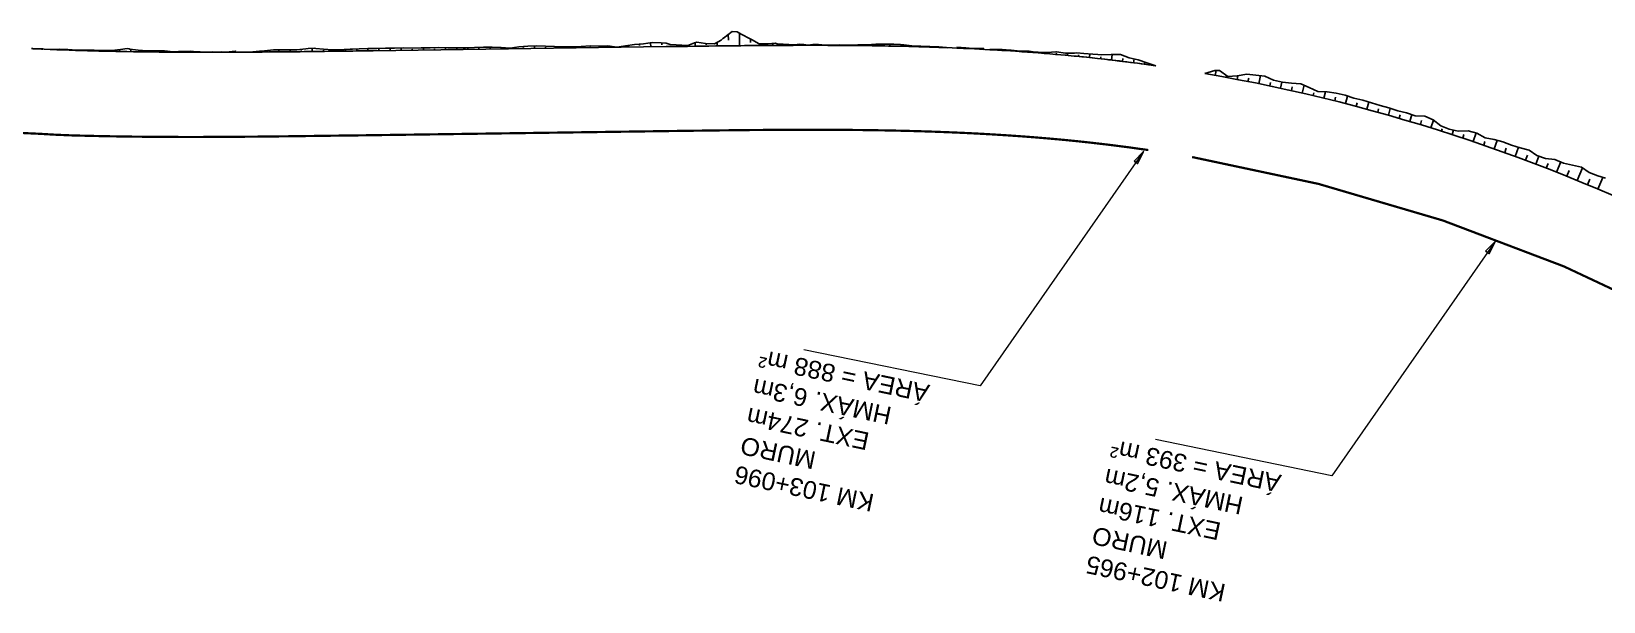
# Model space of a CAD drawing. Header units: metres. Extents: x 288738 to 324331, y 7399322 to 7465117.
# Drawn here: x 289365.2 to 289719, y 7464551.8 to 7464680.1 of the extents above; entities that cross this region are included whole.
import ezdxf

# ---------------------------------------------------------------- set-up
doc = ezdxf.new("R2010")
doc.units = ezdxf.units.M
doc.header["$LTSCALE"] = 10
for name, color, linetype in [('F-HZ-TALUDES-TIC', 7, 'Continuous'), ('U-HZ-TALUDES', 2, 'Continuous'), ('U-PLATAFORMA', 2, 'Continuous')]:
    doc.layers.add(name, color=color, linetype=linetype)
doc.layers.add('U-HZ-MURO', color=210, linetype='Continuous', lineweight=13)
doc.layers.add('U-HZ-TEXTO-MUROS', color=2, linetype='Continuous', lineweight=0)
doc.styles.add('ARIAL', font='arial.ttf')
doc.styles.add('DIM', font='arial.ttf', dxfattribs={"width": 0.8})
doc.dimstyles.new('U-1_2000', dxfattribs={"dimscale": 2, "dimtxt": 1.5, "dimasz": 0.75, "dimexe": 0.75, "dimexo": 0.75, "dimgap": 0.25, "dimtad": 1, "dimzin": 4, "dimtxsty": 'DIM', "dimblk": 'ARCHTICK', "dimcen": 0.7, "dimdle": 0.75, "dimclrd": 256, "dimclre": 256, "dimclrt": 256, "dimaunit": 1, "dimadec": 3, "dimazin": 2, "dimtfac": 1, "dimtofl": 0, "dimtmove": 0, "dimatfit": 3, "dimldrblk": 'CLOSEDBLANK', "dimfxl": 0, "dimtolj": 1, "dimtzin": 0, "dimlwd": -1, "dimlwe": -1, "dimarcsym": 0})

# ---------------------------------------------------------------- blocks, each defined once
blk = doc.blocks.new('_ArchTick')
at = {"color": 0, "linetype": 'ByBlock', "const_width": 0.15}
blk.add_lwpolyline([(-0.5, -0.5), (0.5, 0.5)], dxfattribs=at)

msp = doc.modelspace()

# ---------------------------------------------------------------- linework, layer by layer
at = {"layer": 'F-HZ-TALUDES-TIC', "color": 10, "linetype": 'Continuous', "lineweight": -3, "ltscale": 0.05}
for p, q in [((289504.52, 7464677.542), (289504.533, 7464676.613)), ((289514.521, 7464677.572), (289514.532, 7464676.75)), ((289519.522, 7464677.613), (289519.532, 7464676.814)), ((289522.003, 7464679.405), (289522.017, 7464678.125)), ((289524.502, 7464679.689), (289524.531, 7464676.872)), ((289527.018, 7464678.352), (289527.025, 7464677.624)), ((289499.529, 7464676.908), (289499.534, 7464676.543)), ((289502.024, 7464677.22), (289502.029, 7464676.899)), ((289507.021, 7464677.494), (289507.027, 7464677.071)), ((289517.025, 7464677.336), (289517.028, 7464677.059)), ((289529.528, 7464677.306), (289529.531, 7464676.917)), ((289532.028, 7464677.397), (289532.03, 7464677.166)), ((289537.031, 7464677.05), (289537.031, 7464677.004)), ((289574.531, 7464676.451), (289574.524, 7464676.293)), ((289577.028, 7464676.297), (289577.025, 7464676.238))]:
    msp.add_line(p, q, dxfattribs=at)
at = {"layer": 'F-HZ-TALUDES-TIC', "color": 1, "linetype": 'Continuous', "lineweight": -3, "ltscale": 0.05}
for p, q in [((289367.034, 7464676.18), (289367.033, 7464676.137)), ((289407.522, 7464675.4), (289407.522, 7464675.417)), ((289409.541, 7464675.465), (289409.541, 7464675.406)), ((289497.033, 7464676.546), (289497.034, 7464676.527)), ((289570.873, 7464676.444), (289570.874, 7464676.458))]:
    msp.add_line(p, q, dxfattribs=at)
at = {"layer": 'F-HZ-TALUDES-TIC', "color": 90, "linetype": 'Continuous', "lineweight": -3, "ltscale": 0.05}
for p, q in [((289370.029, 7464676.013), (289370.03, 7464676.034)), ((289372.528, 7464675.919), (289372.532, 7464676.036)), ((289375.026, 7464675.834), (289375.028, 7464675.877)), ((289377.525, 7464675.757), (289377.529, 7464675.885)), ((289380.024, 7464675.69), (289380.026, 7464675.753)), ((289382.523, 7464675.63), (289382.527, 7464675.772)), ((289385.023, 7464675.578), (289385.027, 7464675.78)), ((289387.523, 7464675.534), (289387.532, 7464676.088)), ((289390.022, 7464675.497), (289390.024, 7464675.652)), ((289392.522, 7464675.465), (289392.524, 7464675.686)), ((289395.022, 7464675.44), (289395.023, 7464675.586)), ((289397.522, 7464675.421), (289397.522, 7464675.519)), ((289400.022, 7464675.408), (289400.022, 7464675.516)), ((289402.522, 7464675.4), (289402.522, 7464675.51)), ((289415.889, 7464675.438), (289415.889, 7464675.497)), ((289418.389, 7464675.457), (289418.386, 7464675.815)), ((289420.889, 7464675.478), (289420.887, 7464675.698)), ((289423.389, 7464675.503), (289423.384, 7464675.923)), ((289425.888, 7464675.531), (289425.886, 7464675.79)), ((289428.388, 7464675.561), (289428.38, 7464676.284)), ((289430.888, 7464675.593), (289430.885, 7464675.853)), ((289433.388, 7464675.625), (289433.383, 7464675.967)), ((289435.888, 7464675.657), (289435.885, 7464675.837)), ((289438.387, 7464675.691), (289438.381, 7464676.148)), ((289440.887, 7464675.725), (289440.884, 7464675.987)), ((289443.387, 7464675.76), (289443.38, 7464676.258)), ((289445.887, 7464675.795), (289445.883, 7464676.065)), ((289448.386, 7464675.83), (289448.379, 7464676.368)), ((289450.886, 7464675.865), (289450.883, 7464676.103)), ((289453.386, 7464675.899), (289453.379, 7464676.366)), ((289455.886, 7464675.934), (289455.882, 7464676.185)), ((289458.386, 7464675.969), (289458.379, 7464676.42)), ((289460.885, 7464676.004), (289460.883, 7464676.191)), ((289463.385, 7464676.039), (289463.38, 7464676.42)), ((289465.885, 7464676.074), (289465.882, 7464676.282)), ((289468.385, 7464676.109), (289468.379, 7464676.515)), ((289470.884, 7464676.143), (289470.882, 7464676.313)), ((289473.384, 7464676.178), (289473.381, 7464676.378)), ((289475.884, 7464676.213), (289475.881, 7464676.44)), ((289478.384, 7464676.248), (289478.376, 7464676.8)), ((289480.883, 7464676.283), (289480.88, 7464676.534)), ((289483.383, 7464676.318), (289483.378, 7464676.697)), ((289485.883, 7464676.353), (289485.881, 7464676.484)), ((289488.383, 7464676.388), (289488.379, 7464676.656)), ((289490.882, 7464676.422), (289490.88, 7464676.62)), ((289493.382, 7464676.457), (289493.378, 7464676.76)), ((289543.379, 7464676.959), (289543.38, 7464677.047)), ((289545.879, 7464676.949), (289545.88, 7464676.985)), ((289548.379, 7464676.933), (289548.38, 7464676.994)), ((289550.879, 7464676.91), (289550.88, 7464676.97)), ((289553.379, 7464676.881), (289553.382, 7464677.072)), ((289555.879, 7464676.844), (289555.882, 7464677.048)), ((289558.378, 7464676.8), (289558.387, 7464677.226)), ((289560.878, 7464676.747), (289560.882, 7464676.925)), ((289563.377, 7464676.686), (289563.38, 7464676.809)), ((289565.876, 7464676.615), (289565.878, 7464676.673)), ((289568.375, 7464676.534), (289568.379, 7464676.644)), ((289583.358, 7464675.833), (289583.37, 7464676.026)), ((289585.853, 7464675.675), (289585.86, 7464675.774)), ((289588.347, 7464675.504), (289588.358, 7464675.656)), ((289590.841, 7464675.322), (289590.847, 7464675.408)), ((289593.333, 7464675.125), (289593.354, 7464675.39)), ((289595.824, 7464674.916), (289595.85, 7464675.213)), ((289598.314, 7464674.692), (289598.363, 7464675.22)), ((289600.802, 7464674.453), (289600.84, 7464674.831)), ((289603.29, 7464674.199), (289603.376, 7464675.026)), ((289605.775, 7464673.93), (289605.825, 7464674.382)), ((289608.259, 7464673.646), (289608.405, 7464674.886)), ((289610.741, 7464673.345), (289610.821, 7464673.991)), ((289613.221, 7464673.029), (289613.334, 7464673.896)), ((289615.699, 7464672.699), (289615.733, 7464672.95)), ((289631.584, 7464670.2), (289631.779, 7464671.295)), ((289634.044, 7464669.753), (289634.08, 7464669.95)), ((289636.501, 7464669.292), (289636.653, 7464670.085)), ((289638.955, 7464668.815), (289639.11, 7464669.598)), ((289641.406, 7464668.323), (289641.775, 7464670.132)), ((289643.854, 7464667.816), (289644.019, 7464668.601)), ((289646.299, 7464667.294), (289646.598, 7464668.67)), ((289648.74, 7464666.755), (289648.926, 7464667.585)), ((289651.178, 7464666.202), (289651.584, 7464667.964)), ((289653.613, 7464665.633), (289653.764, 7464666.271)), ((289656.044, 7464665.05), (289656.399, 7464666.51)), ((289658.471, 7464664.452), (289658.686, 7464665.31)), ((289660.894, 7464663.837), (289661.334, 7464665.549)), ((289663.314, 7464663.207), (289663.53, 7464664.028)), ((289665.729, 7464662.563), (289666.167, 7464664.182)), ((289668.141, 7464661.904), (289668.359, 7464662.693)), ((289670.548, 7464661.23), (289670.985, 7464662.769)), ((289672.951, 7464660.539), (289673.174, 7464661.308)), ((289675.35, 7464659.835), (289675.809, 7464661.382)), ((289677.744, 7464659.116), (289678.034, 7464660.069)), ((289680.134, 7464658.382), (289680.679, 7464660.135)), ((289682.519, 7464657.631), (289682.68, 7464658.141)), ((289684.899, 7464656.867), (289685.221, 7464657.858)), ((289687.274, 7464656.088), (289687.542, 7464656.894)), ((289689.645, 7464655.294), (289690.313, 7464657.268)), ((289692.01, 7464654.485), (289692.291, 7464655.297)), ((289694.371, 7464653.661), (289695.044, 7464655.57)), ((289696.726, 7464652.822), (289697.083, 7464653.815)), ((289699.076, 7464651.969), (289699.831, 7464654.028)), ((289701.421, 7464651.102), (289701.84, 7464652.225)), ((289703.759, 7464650.219), (289704.439, 7464652.004)), ((289706.093, 7464649.321), (289706.492, 7464650.351)), ((289708.421, 7464648.41), (289709.331, 7464650.713)), ((289713.059, 7464646.543), (289714.223, 7464649.383)), ((289710.743, 7464647.484), (289711.259, 7464648.766)), ((289715.369, 7464645.587), (289715.887, 7464646.829)), ((289717.673, 7464644.618), (289718.788, 7464647.242))]:
    msp.add_line(p, q, dxfattribs=at)
at = {"layer": 'U-HZ-MURO', "ltscale": 0.05, "const_width": 0.5}
for points in [[(289616.526, 7464653.394, 0.0089616), (289602.997, 7464655.122, 0.0057437), (289594.014, 7464656.002, 0.0053334), (289584.289, 7464656.737, 0.0045129), (289575.332, 7464657.238, 0.0041026), (289565.438, 7464657.619, 0.0032821), (289556.605, 7464657.83, 0.0028718), (289546.475, 7464657.946, 0.0020513), (289538.02, 7464657.96, 0.001641), (289527.416, 7464657.899, 0.0008205), (289521.047, 7464657.831, 0.0004103), (289508.264, 7464657.663), (289437.689, 7464656.679), (289435.852, 7464656.664, -0.0003552), (289423.054, 7464656.494, -0.0007111), (289416.627, 7464656.423, -0.0014222), (289405.907, 7464656.349, -0.0017778), (289397.306, 7464656.345, -0.0024889), (289386.972, 7464656.428, -0.0028395), (289377.921, 7464656.598, -0.0121824), (289366.967, 7464657.055, -0.0025831), (289360.771, 7464657.355, -0.0045715)], [(289736.405, 7464614.833, 0.0767189), (289626.373, 7464651.824, 0.0767189)]]:
    msp.add_lwpolyline(points, format="xyb", dxfattribs=at)
at = {"layer": 'U-HZ-TALUDES', "ltscale": 0.05}
for points, elevation in [([(289496.899, 7464676.527), (289494.894, 7464676.821)], 704.088), ([(289512.898, 7464676.899), (289508.892, 7464677.111)], 704.252), ([(289537.002, 7464677.045), (289532.973, 7464677.29)], 704.164), ([(289541.034, 7464677.115), (289540.005, 7464676.963), (289539.017, 7464677.149)], 703.97), ([(289631.51, 7464671.3), (289629.222, 7464670.613)], 703.185)]:
    msp.add_lwpolyline(points, dxfattribs=dict(at, elevation=elevation))
at = {"layer": 'U-HZ-TALUDES', "color": 2, "linetype": 'Continuous', "lineweight": -3}
for points in [[(289508.892, 7464677.111, 704.516), (289507.988, 7464677.458, 704.875), (289506.886, 7464677.499, 704.93), (289504.885, 7464677.594, 705.052), (289502.888, 7464677.307, 704.791), (289500.891, 7464677.107, 704.617), (289498.895, 7464676.815, 704.351), (289496.899, 7464676.527, 704.088)], [(289532.973, 7464677.29, 704.428), (289532.606, 7464677.435, 704.576), (289532.602, 7464677.436, 704.577), (289530.96, 7464677.325, 704.477), (289528.949, 7464677.299, 704.466), (289527.232, 7464678.248, 705.431), (289526.928, 7464678.396, 705.581), (289524.907, 7464679.442, 706.648), (289523.998, 7464679.996, 707.211), (289523.996, 7464679.996, 707.211), (289522.889, 7464680.081, 707.309), (289520.897, 7464678.563, 705.814), (289520.805, 7464678.468, 705.72), (289520.794, 7464678.457, 705.709), (289520.413, 7464678.109, 705.367), (289518.906, 7464677.271, 704.547), (289516.9, 7464677.34, 704.641), (289514.891, 7464677.673, 705), (289514.396, 7464677.538, 704.872), (289514.39, 7464677.536, 704.87), (289512.898, 7464676.899, 704.252)], [(289367.775, 7464676.105, 703.48), (289367.459, 7464676.118, 703.478), (289365.49, 7464676.206, 703.462), (289365.181, 7464676.22, 703.46)], [(289367.777, 7464676.139, 703.515), (289367.461, 7464676.164, 703.523), (289365.492, 7464676.239, 703.495), (289365.182, 7464676.239, 703.478)], [(289403.156, 7464675.469, 703.682), (289403.054, 7464675.474, 703.678), (289401.66, 7464675.567, 703.609), (289401.07, 7464675.644, 703.556), (289399.086, 7464675.606, 703.574), (289398.306, 7464675.548, 703.61), (289397.43, 7464675.515, 703.631), (289397.103, 7464675.498, 703.641), (289395.123, 7464675.733, 703.482), (289393.142, 7464675.745, 703.474), (289392.496, 7464675.683, 703.516), (289392.359, 7464675.684, 703.515), (289391.161, 7464675.732, 703.485), (289389.184, 7464675.864, 703.402), (289387.303, 7464676.119, 703.238), (289387.21, 7464676.138, 703.226), (289386.694, 7464676.241, 703.159), (289385.23, 7464676.001, 703.326), (289383.248, 7464675.81, 703.466), (289382.871, 7464675.775, 703.492), (289381.614, 7464675.761, 703.512), (289381.27, 7464675.773, 703.507), (289379.296, 7464675.841, 703.48), (289378.455, 7464675.886, 703.459), (289377.321, 7464675.885, 703.473), (289376.544, 7464675.877, 703.488), (289375.347, 7464675.904, 703.485), (289373.375, 7464676.008, 703.445), (289373.111, 7464676.024, 703.438), (289371.403, 7464676.06, 703.442), (289370.863, 7464676.054, 703.455), (289369.429, 7464676.055, 703.481)], [(289407.025, 7464675.45, 703.803), (289405.897, 7464675.506, 703.853), (289405.039, 7464675.443, 703.786)], [(289407.025, 7464675.399, 703.752), (289405.897, 7464675.398, 703.745), (289405.039, 7464675.397, 703.74)], [(289408.006, 7464675.48, 703.705), (289407.522, 7464675.417, 703.743)], [(289408.006, 7464675.401, 703.757), (289407.522, 7464675.4, 703.755)], [(289411.187, 7464675.581, 703.945), (289410.999, 7464675.609, 703.973), (289409.012, 7464675.412, 703.771)], [(289411.188, 7464675.412, 703.776), (289411, 7464675.411, 703.775), (289409.012, 7464675.404, 703.763)], [(289494.894, 7464676.821, 703.837), (289492.895, 7464676.74, 703.87), (289490.894, 7464676.818, 703.796), (289488.896, 7464676.667, 703.875), (289486.896, 7464676.625, 703.881), (289484.896, 7464676.605, 703.873), (289482.894, 7464676.727, 703.769), (289480.893, 7464676.784, 703.708), (289478.893, 7464676.817, 703.663), (289476.894, 7464676.751, 703.684), (289474.896, 7464676.586, 703.772), (289472.899, 7464676.312, 703.931), (289470.897, 7464676.483, 703.793), (289468.896, 7464676.514, 703.749), (289466.896, 7464676.517, 703.723), (289464.896, 7464676.465, 703.733), (289462.897, 7464676.406, 703.748), (289460.897, 7464676.377, 703.743), (289458.897, 7464676.398, 703.704), (289456.895, 7464676.483, 703.622), (289454.896, 7464676.392, 703.658), (289452.897, 7464676.358, 703.655), (289450.897, 7464676.34, 703.641), (289448.896, 7464676.385, 703.586), (289446.897, 7464676.322, 703.601), (289444.896, 7464676.347, 703.559), (289442.897, 7464676.23, 703.61), (289442.111, 7464676.211, 703.612), (289440.897, 7464676.25, 703.57), (289438.899, 7464676.172, 703.596), (289437.421, 7464676.103, 703.622), (289436.902, 7464676.082, 703.629), (289435.589, 7464675.997, 703.669), (289434.906, 7464675.951, 703.69), (289434.789, 7464675.947, 703.692), (289432.909, 7464675.973, 703.649), (289430.911, 7464676.111, 703.531), (289429.211, 7464676.278, 703.398), (289428.913, 7464676.306, 703.375), (289427.46, 7464676.246, 703.396), (289426.921, 7464676.161, 703.446), (289424.929, 7464675.947, 703.564), (289423.813, 7464675.921, 703.567), (289422.937, 7464675.925, 703.554), (289422.857, 7464675.926, 703.553), (289420.945, 7464675.915, 703.538), (289420.162, 7464675.939, 703.512), (289419.67, 7464675.915, 703.523), (289418.954, 7464675.88, 703.539), (289416.965, 7464675.653, 703.669), (289416.489, 7464675.609, 703.693), (289414.977, 7464675.476, 703.767)], [(289539.017, 7464677.149, 704.26), (289537.981, 7464677.203, 704.318), (289537.973, 7464677.202, 704.317), (289537.002, 7464677.045, 704.164)], [(289539.017, 7464676.962, 704.073), (289537.981, 7464676.96, 704.074), (289537.973, 7464676.96, 704.074), (289537.002, 7464676.957, 704.075)], [(289571.391, 7464676.424, 704.02), (289571.118, 7464676.435, 704.02), (289571.116, 7464676.435, 704.02), (289569.361, 7464676.5, 704.024), (289567.332, 7464676.569, 704.028), (289566.015, 7464676.611, 704.03), (289565.304, 7464676.632, 704.032), (289563.276, 7464676.688, 704.036), (289561.474, 7464676.734, 704.04), (289561.473, 7464676.734, 704.04), (289561.249, 7464676.739, 704.04), (289560.744, 7464676.751, 704.041), (289559.224, 7464676.783, 704.044), (289557.199, 7464676.822, 704.048), (289556.941, 7464676.827, 704.048), (289556.933, 7464676.827, 704.049), (289555.175, 7464676.855, 704.052), (289553.152, 7464676.884, 704.055), (289551.759, 7464676.901, 704.057), (289551.756, 7464676.901, 704.057), (289551.129, 7464676.908, 704.058), (289549.108, 7464676.928, 704.061), (289547.088, 7464676.943, 704.064), (289546.584, 7464676.946, 704.065), (289545.069, 7464676.953, 704.067), (289543.051, 7464676.96, 704.069), (289542.279, 7464676.962, 704.07), (289542.278, 7464676.962, 704.07), (289541.033, 7464676.963, 704.071)], [(289571.392, 7464676.429, 704.016), (289571.119, 7464676.452, 704.008), (289571.116, 7464676.452, 704.008), (289569.365, 7464676.597, 703.959), (289567.336, 7464676.695, 703.944), (289566.018, 7464676.728, 703.952), (289565.307, 7464676.745, 703.957), (289563.279, 7464676.812, 703.953), (289561.481, 7464677.046, 703.831), (289561.48, 7464677.046, 703.831), (289561.257, 7464677.068, 703.821), (289560.752, 7464677.116, 703.798), (289559.232, 7464677.206, 703.763), (289557.206, 7464677.253, 703.761), (289556.948, 7464677.246, 703.769), (289556.94, 7464677.246, 703.769), (289555.181, 7464677.256, 703.785), (289553.154, 7464677.049, 703.945), (289551.76, 7464677.063, 703.95), (289551.758, 7464677.063, 703.95), (289551.131, 7464677.039, 703.971), (289549.109, 7464676.966, 704.036), (289547.089, 7464677.044, 703.997), (289546.585, 7464677.027, 704.01), (289545.069, 7464677.012, 704.028), (289543.051, 7464677.054, 704.006), (289542.279, 7464677.12, 703.965), (289542.278, 7464677.12, 703.965), (289541.034, 7464677.115, 703.97)], [(289579.519, 7464676.052, 704.003), (289577.486, 7464676.156, 704.007), (289576.228, 7464676.216, 704.01), (289576.22, 7464676.217, 704.01), (289575.454, 7464676.252, 704.011), (289573.422, 7464676.342, 704.016)], [(289579.528, 7464676.23, 704.181), (289577.491, 7464676.263, 704.114), (289576.235, 7464676.356, 704.149), (289576.227, 7464676.356, 704.15), (289575.46, 7464676.394, 704.153), (289573.43, 7464676.519, 704.193)], [(289618.175, 7464672.353, 703.925), (289616.146, 7464672.638, 703.929), (289614.116, 7464672.913, 703.934), (289612.084, 7464673.177, 703.938), (289610.051, 7464673.431, 703.942), (289608.017, 7464673.675, 703.946), (289605.982, 7464673.908, 703.95), (289605.066, 7464674.009, 703.952), (289603.945, 7464674.13, 703.954), (289601.908, 7464674.343, 703.958), (289600.36, 7464674.497, 703.961), (289600.359, 7464674.497, 703.961), (289599.872, 7464674.545, 703.962), (289597.835, 7464674.737, 703.966), (289595.799, 7464674.918, 703.97), (289595.657, 7464674.931, 703.971), (289595.649, 7464674.931, 703.971), (289593.762, 7464675.091, 703.975), (289591.726, 7464675.254, 703.979), (289590.586, 7464675.341, 703.981), (289590.584, 7464675.342, 703.981), (289589.691, 7464675.408, 703.983), (289587.655, 7464675.554, 703.987), (289585.62, 7464675.691, 703.991), (289585.52, 7464675.697, 703.991), (289583.586, 7464675.819, 703.995), (289581.552, 7464675.94, 703.999), (289580.871, 7464675.978, 704), (289580.87, 7464675.978, 704)], [(289618.235, 7464672.344, 703.925), (289616.204, 7464673.056, 703.648), (289614.222, 7464673.717, 703.393), (289612.205, 7464674.124, 703.301), (289610.231, 7464674.902, 702.954), (289608.159, 7464674.884, 703.134), (289606.084, 7464674.819, 703.338), (289605.162, 7464674.879, 703.368), (289604.035, 7464674.974, 703.389), (289601.989, 7464675.135, 703.427), (289600.433, 7464675.238, 703.465), (289600.431, 7464675.238, 703.465), (289599.935, 7464675.199, 703.524), (289597.88, 7464675.227, 703.638), (289595.851, 7464675.514, 703.572), (289595.708, 7464675.517, 703.578), (289595.7, 7464675.517, 703.579), (289593.786, 7464675.374, 703.785), (289591.742, 7464675.452, 703.846), (289590.599, 7464675.505, 703.871), (289590.596, 7464675.506, 703.871), (289589.706, 7464675.616, 703.844), (289587.664, 7464675.676, 703.905), (289585.634, 7464675.898, 703.853), (289585.533, 7464675.906, 703.852), (289583.599, 7464676.027, 703.856), (289581.556, 7464676.018, 703.947), (289580.874, 7464676.024, 703.97), (289580.872, 7464676.024, 703.97)], [(289719.392, 7464647.064, 701.768), (289717.673, 7464647.57, 701.908), (289715.755, 7464648.329, 701.939), (289714.016, 7464649.526, 701.647), (289711.982, 7464650.001, 701.867), (289709.944, 7464650.459, 702.093), (289708.039, 7464651.248, 702.074), (289705.924, 7464651.493, 702.436), (289703.976, 7464652.163, 702.486), (289702.23, 7464653.37, 702.148), (289700.233, 7464653.912, 702.276), (289698.249, 7464654.485, 702.375), (289696.336, 7464655.249, 702.33), (289694.328, 7464655.747, 702.467), (289692.295, 7464656.167, 702.652), (289690.481, 7464657.225, 702.38), (289688.481, 7464657.739, 702.484), (289686.274, 7464657.613, 703.03), (289684.266, 7464658.08, 703.151), (289682.354, 7464658.845, 703.057), (289680.618, 7464660.182, 702.556), (289678.717, 7464661.005, 702.409), (289676.597, 7464661.104, 702.759), (289674.655, 7464661.79, 702.693), (289672.646, 7464662.249, 702.777), (289670.683, 7464662.864, 702.747), (289668.709, 7464663.446, 702.731), (289666.726, 7464663.992, 702.734), (289664.774, 7464664.656, 702.649), (289662.747, 7464665.037, 702.752), (289660.804, 7464665.741, 702.625), (289658.795, 7464666.191, 702.666), (289656.753, 7464666.504, 702.794), (289654.647, 7464666.543, 703.103), (289652.758, 7464667.488, 702.783), (289650.827, 7464668.271, 702.568), (289648.757, 7464668.443, 702.764), (289646.695, 7464668.645, 702.932), (289644.701, 7464669.154, 702.883), (289642.78, 7464670.016, 702.587), (289640.728, 7464670.253, 702.71), (289638.666, 7464670.432, 702.864), (289636.501, 7464670.059, 703.387), (289634.393, 7464669.946, 703.724), (289632.55, 7464671.28, 703.075), (289631.51, 7464671.3, 703.185)]]:
    msp.add_polyline3d(points, dxfattribs=at)
at = {"layer": 'U-PLATAFORMA', "linetype": 'Continuous', "lineweight": -3}
msp.add_line((289507.999, 7464676.661), (289442.118, 7464675.742), dxfattribs=at)
for centre, radius, start, end in [((289397.503, 7465373.114), 697.642, 267.344529, 268.278237), ((289399.917, 7465453.435), 778, 268.278237, 269.025205), ((289404.019, 7465694.471), 1019.071, 269.025205, 269.678801), ((289404.98, 7465865.898), 1190.5, 269.678801, 270.145655), ((289403.264, 7466540.895), 1865.5, 270.145656, 270.519139), ((289399.866, 7466915.879), 2240.499, 270.519139, 270.705881), ((289316.708, 7473665.367), 8990.499, 270.7058807, 270.7992516), ((289616.935, 7456867.923), 7809.498, 90.7052278, 90.7992516), ((289544.931, 7462717.478), 1959.5, 90.51718, 90.705228), ((289541.998, 7463042.465), 1634.5, 90.141085, 90.51718), ((289540.557, 7463627.463), 1049.5, 89.670966, 90.141085), ((289541.41, 7463776.032), 900.928, 89.012799, 89.670966), ((289545.01, 7463984.929), 692, 88.260608, 89.012799), ((289547.124, 7464054.541), 622.357, 87.32037, 88.260608), ((289552.097, 7464160.787), 515.994, 86.28611, 87.32037), ((289554.676, 7464200.531), 476.166, 85.0638, 86.28611), ((289560.208, 7464264.578), 411.881, 83.74746, 85.0638), ((289561.556, 7464276.885), 399.5, 81.84368, 83.74746), ((289561.556, 7464276.885), 399.5, 44.98403, 80.24842)]:
    msp.add_arc(centre, radius, start, end, dxfattribs=at)

# ---------------------------------------------------------------- texts
at = {"layer": 'U-HZ-TEXTO-MUROS', "color": 2, "linetype": 'Continuous', "lineweight": -3, "char_height": 4, "width": 47.6625, "attachment_point": 9, "rotation": 168.11733, "style": 'ARIAL'}
for s, insert in [('{\\C256;KM 103+096\\PMURO \\PEXT.^I274m\\PHMÁX. 6,3m\\PÁREA = 888 m²}', (289529.391, 7464608.583, 698.803)), ('{\\C256;KM 102+965\\PMURO \\PEXT.^I116m\\PHMÁX. 5,2m\\PÁREA = 393 m²}', (289608.523, 7464588.334, 703.733))]:
    msp.add_mtext(s, dxfattribs=dict(at, insert=insert))

# ---------------------------------------------------------------- leaders
at = {"layer": 'U-HZ-TEXTO-MUROS', "color": 2, "linetype": 'Continuous', "lineweight": -3}
for points in [[(289615.429, 7464653.098, 698.803), (289578.688, 7464600.318, 698.803), (289539.039, 7464608.478, 698.803)], [(289694.562, 7464632.848, 703.733), (289657.821, 7464580.069, 703.733), (289618.172, 7464588.228, 703.733)]]:
    msp.add_leader(points, dimstyle='U-1_2000', override={"dimscale": 1, "dimasz": 3}, dxfattribs=at)

doc.saveas('drawing.dxf')
